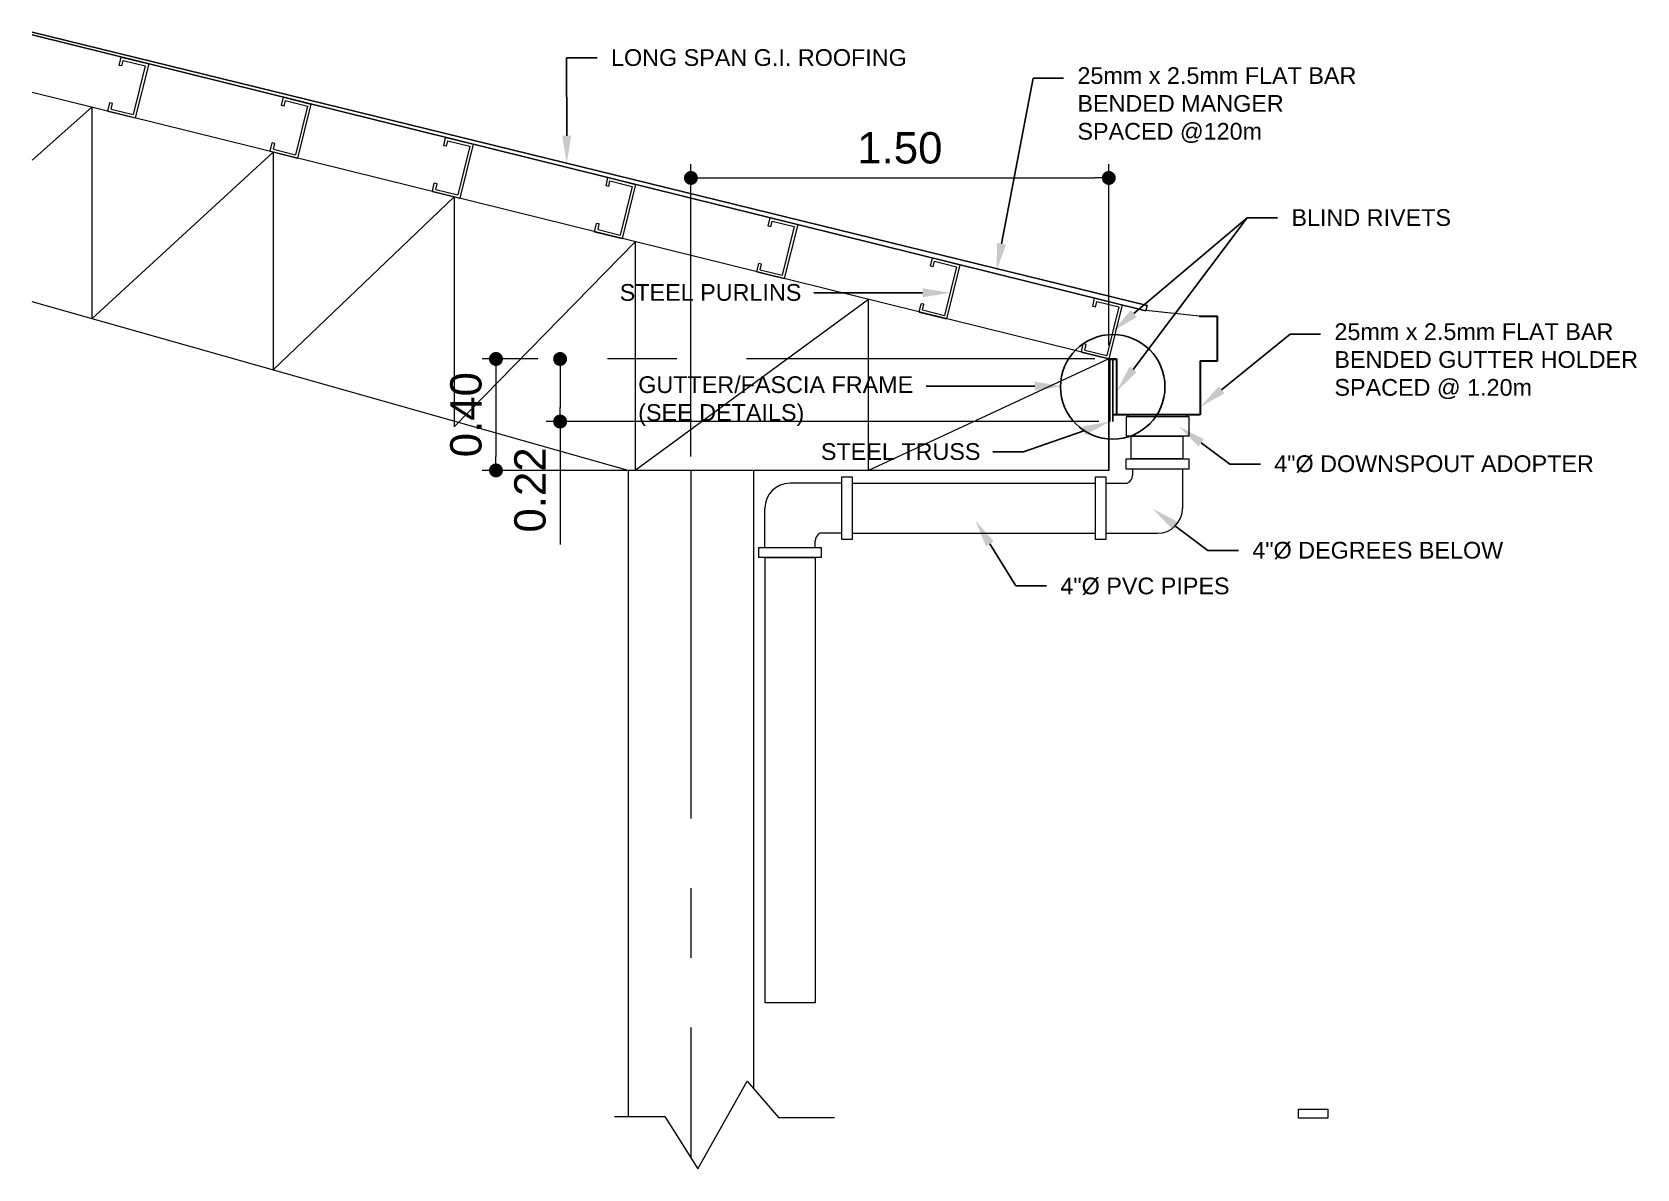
# Model space of a CAD drawing. Header units: metres. Extents: x -460 to 31334, y -1777 to 24987.
# Drawn here: x 249.13 to 254.89, y -772.47 to -768.39 of the extents above; entities that cross this region are included whole.
import ezdxf
from ezdxf import colors
from ezdxf.entities.mleader import LeaderData, LeaderLine
from ezdxf.math import Vec2, Vec3

# ---------------------------------------------------------------- set-up
doc = ezdxf.new("R2010")
doc.units = ezdxf.units.M
doc.header["$MEASUREMENT"] = 0
doc.linetypes.add('ACAD_ISO02W100', pattern=[15, 12, -3])
doc.linetypes.add('CENTER', pattern=[2, 1.25, -0.25, 0.25, -0.25])
doc.layers.get('Defpoints').update_dxf_attribs({"color": 2})
doc.layers.add('00000000', color=253, linetype='Continuous', lineweight=5, true_color=0x828282)
doc.layers.add('01 FURNITURE', color=8, linetype='Continuous')
doc.layers.add('GUTTER', color=2, linetype='Continuous')
for name, color, linetype, lineweight in [('A-CENTERLINE', 1, 'CENTER', 5), ('A-WINDOW', 2, 'Continuous', 15), ('DWNSPOUT', 3, 'Continuous', 5), ('PURLINS', 2, 'Continuous', 20), ('ROOF', 1, 'Continuous', 25), ('S-COLUMN', 5, 'Continuous', 25)]:
    doc.layers.add(name, color=color, linetype=linetype, lineweight=lineweight)
doc.styles.get("Standard").update_dxf_attribs({"font": 'arial.ttf'})
doc.dimstyles.new('EMS', dxfattribs={"dimtxt": 0.15, "dimasz": 0.05, "dimexe": 0.05, "dimexo": 0.05, "dimgap": 0.05, "dimtad": 1, "dimzin": 0, "dimdsep": 46, "dimtxsty": 'Standard', "dimblk": 'DOT', "dimcen": 0.07, "dimclrd": 1, "dimclre": 1, "dimclrt": 254, "dimadec": 0, "dimazin": 0, "dimtfac": 1, "dimtofl": 0, "dimtmove": 0, "dimatfit": 2, "dimldrblk": 'DOT', "dimfxl": 1, "dimtolj": 1, "dimtzin": 0, "dimlwd": 5, "dimlwe": 0, "dimarcsym": 1})

# ---------------------------------------------------------------- blocks, each defined once
blk = doc.blocks.new('PURLINS')
for p, q in [((0.0502, 0.2185), (-0.0481, 0.1941)), ((-0.0481, 0.1941), (0, 0)), ((0.0433, 0.2065), (-0.036, 0.1868)), ((-0.036, 0.1868), (0.0073, 0.0121)), ((0.0478, 0.1865), (0.0433, 0.2065)), ((0.0478, 0.1865), (0.0575, 0.1887)), ((0.0575, 0.1887), (0.0508, 0.2186)), ((0.0983, 0.0243), (0, 0)), ((0.0863, 0.0317), (0.0073, 0.0121)), ((0.0818, 0.052), (0.0915, 0.0542)), ((0.0863, 0.0317), (0.0818, 0.052)), ((0.0983, 0.0243), (0.0915, 0.0542))]:
    blk.add_line(p, q)
blk = doc.blocks.new('_Dot')
at = {"color": 0, "linetype": 'ByBlock', "lineweight": -2}
blk.add_line((-0.5, 0), (-1, 0), dxfattribs=at)
at = {"color": 0, "linetype": 'ByBlock', "const_width": 0.5}
blk.add_lwpolyline([(-0.25, 0, 1), (0.25, 0, 1)], format="xyb", close=True, dxfattribs=at)
blk = doc.blocks.new('*D471')
at = {"color": 1, "linetype": 'CENTER', "lineweight": 0, "transparency": 16777216}
blk.add_line((251.4971, -769.9147), (251.4971, -768.8649), dxfattribs=at)
at = {"color": 1, "linetype": 'ACAD_ISO02W100', "lineweight": 0, "transparency": 16777216}
blk.add_line((252.9971, -769.5147), (252.9971, -768.8649), dxfattribs=at)
at = {"color": 1, "lineweight": 5, "transparency": 16777216}
blk.add_line((251.5471, -768.9149), (252.9471, -768.9149), dxfattribs=at)
at = {"layer": 'Defpoints', "color": 0, "lineweight": 9, "transparency": 16777216}
for p in [(252.9971, -768.9149), (252.9971, -769.5647), (251.4971, -769.9647)]:
    blk.add_point(p, dxfattribs=at)
at = {"color": 1, "lineweight": 5, "transparency": 16777216, "xscale": 0.05, "yscale": 0.05, "zscale": 0.05, "rotation": 180}
blk.add_blockref('_Dot', (251.4971, -768.9149), dxfattribs=at)
at = {"color": 1, "lineweight": 5, "transparency": 16777216, "xscale": 0.05, "yscale": 0.05, "zscale": 0.05}
blk.add_blockref('_Dot', (252.9971, -768.9149), dxfattribs=at)
at = {"color": 254, "transparency": 16777216, "insert": (252.2471, -768.8075), "char_height": 0.15, "attachment_point": 5}
blk.add_mtext('\\A1;{\\H0.75x;1.50}', dxfattribs=at)
blk = doc.blocks.new('*D470')
at = {"color": 1, "linetype": 'CENTER', "lineweight": 0, "transparency": 16777216}
blk.add_line((252.9471, -769.5647), (250.7474, -769.5647), dxfattribs=at)
at = {"color": 1, "lineweight": 5, "transparency": 16777216}
blk.add_line((250.7974, -769.6147), (250.7974, -769.9147), dxfattribs=at)
at = {"color": 1, "linetype": 'ACAD_ISO02W100', "lineweight": 0, "transparency": 16777216}
blk.add_line((251.6721, -769.9647), (250.7474, -769.9647), dxfattribs=at)
at = {"layer": 'Defpoints', "color": 0, "lineweight": 9, "transparency": 16777216}
for p in [(252.9971, -769.5647), (250.7974, -769.9647), (251.7221, -769.9647)]:
    blk.add_point(p, dxfattribs=at)
at = {"color": 1, "lineweight": 5, "transparency": 16777216, "xscale": 0.05, "yscale": 0.05, "zscale": 0.05}
for p, rotation in [((250.7974, -769.5647), 90), ((250.7974, -769.9647), 270)]:
    blk.add_blockref('_Dot', p, dxfattribs=dict(at, rotation=rotation))
at = {"color": 254, "transparency": 16777216, "insert": (250.69, -769.7647), "char_height": 0.15, "attachment_point": 5, "rotation": 90}
blk.add_mtext('\\A1;{\\H0.75x;0.40}', dxfattribs=at)
blk = doc.blocks.new('*D472')
at = {"color": 1, "linetype": 'CENTER', "lineweight": 0, "transparency": 16777216}
blk.add_line((252.9471, -769.5647), (250.9776, -769.5647), dxfattribs=at)
at = {"color": 1, "lineweight": 5, "transparency": 16777216}
for p, q in [((251.0276, -769.6147), (251.0276, -769.7393)), ((251.0276, -769.7893), (251.0276, -770.2304))]:
    blk.add_line(p, q, dxfattribs=at)
at = {"color": 1, "linetype": 'ACAD_ISO02W100', "lineweight": 0, "transparency": 16777216}
blk.add_line((252.9611, -769.7893), (250.9776, -769.7893), dxfattribs=at)
at = {"layer": 'Defpoints', "color": 0, "lineweight": 9, "transparency": 16777216}
for p in [(252.9971, -769.5647), (251.0276, -769.7893), (253.0111, -769.7893)]:
    blk.add_point(p, dxfattribs=at)
at = {"color": 1, "lineweight": 5, "transparency": 16777216, "xscale": 0.05, "yscale": 0.05, "zscale": 0.05}
for p, rotation in [((251.0276, -769.5647), 90), ((251.0276, -769.7893), 270)]:
    blk.add_blockref('_Dot', p, dxfattribs=dict(at, rotation=rotation))
at = {"color": 254, "transparency": 16777216, "insert": (250.9201, -770.0348), "char_height": 0.15, "attachment_point": 5, "rotation": 90}
blk.add_mtext('\\A1;{\\H0.75x;0.22}', dxfattribs=at)

msp = doc.modelspace()

# ---------------------------------------------------------------- linework, layer by layer
at = {"color": 1}
msp.add_line((253.13439, -769.37318), (253.13022, -769.3916), dxfattribs=at)
at = {"layer": '00000000'}
for p, q in [((253.32185, -769.41105), (253.13033, -769.39112)), ((251.52142, -772.47191), (251.69917, -772.1565)), ((251.69917, -772.1565), (251.81134, -772.28749)), ((251.22336, -772.28341), (251.40406, -772.28341)), ((251.40406, -772.28341), (251.52142, -772.47191)), ((251.81134, -772.28749), (252.0129, -772.28749))]:
    msp.add_line(p, q, dxfattribs=at)
at = {"layer": '01 FURNITURE', "lineweight": 5}
for p, q in [((252.99714, -769.56469), (249.13225, -768.60767)), ((249.34714, -768.66088), (249.34714, -769.41999)), ((249.99714, -768.82183), (249.34714, -769.41999)), ((249.99714, -768.82183), (249.99714, -769.60392)), ((250.64714, -768.98278), (249.99714, -769.60392)), ((250.64714, -768.98278), (250.64714, -769.80799)), ((251.29714, -769.14374), (250.64714, -769.80799)), ((251.29714, -769.14374), (251.29714, -769.96469)), ((251.27214, -769.96469), (249.13225, -769.35919)), ((252.13464, -769.35112), (251.29714, -769.96469)), ((252.13464, -769.96469), (252.13464, -769.35112)), ((252.99714, -769.56469), (252.13464, -769.96469)), ((252.99714, -769.96469), (251.27214, -769.96469))]:
    msp.add_line(p, q, dxfattribs=at)
at = {"layer": '01 FURNITURE'}
for p, q in [((249.34714, -768.66088), (249.13225, -768.85104)), ((252.99714, -769.56469), (252.99714, -769.96469)), ((253.06553, -769.76469), (253.06553, -769.77131)), ((253.27799, -769.76469), (253.27799, -769.77131))]:
    msp.add_line(p, q, dxfattribs=at)
msp.add_circle((253.01114, -769.66469), 0.18765, dxfattribs=at)
at = {"layer": 'A-CENTERLINE', "lineweight": 5}
msp.add_line((251.49714, -769.96469), (251.49714, -772.43292), dxfattribs=at)
at = {"layer": 'DWNSPOUT', "lineweight": 20}
for p, q in [((253.08201, -769.96014), (253.08201, -769.9823)), ((253.26201, -769.96014), (253.26201, -770.10049)), ((252.03897, -770.01049), (251.8529, -770.01049)), ((252.07545, -770.01049), (252.94946, -770.01049)), ((252.98593, -770.01049), (253.06353, -770.01049)), ((251.7629, -770.24085), (251.7629, -770.10049)), ((251.9429, -770.24085), (251.9429, -770.21869)), ((252.03897, -770.19049), (251.96138, -770.19049)), ((252.07545, -770.19049), (252.94946, -770.19049)), ((252.98593, -770.19049), (253.17201, -770.19049))]:
    msp.add_line(p, q, dxfattribs=at)
for points in [[(253.06013, -769.77131), (253.28442, -769.77131), (253.28442, -769.84196), (253.06013, -769.84196)], [(253.07786, -769.84196), (253.26305, -769.84196), (253.26305, -769.92366), (253.07786, -769.92366)], [(253.0598, -769.92366), (253.28422, -769.92366), (253.28422, -769.96014), (253.0598, -769.96014)], [(252.03897, -770.2127), (252.03897, -769.98828), (252.07545, -769.98828), (252.07545, -770.2127)], [(252.98593, -769.98828), (252.98593, -770.2127), (252.94946, -770.2127), (252.94946, -769.98828)], [(251.96511, -770.27732), (251.74069, -770.27732), (251.74069, -770.24085), (251.96511, -770.24085)], [(251.76314, -770.27732), (251.94266, -770.27732), (251.94266, -771.87603), (251.76314, -771.87603)], [(253.67865, -772.25721), (253.78324, -772.25721), (253.78324, -772.29015), (253.67865, -772.29015)]]:
    msp.add_lwpolyline(points, close=True, dxfattribs=at)
for centre, radius, start, end in [((253.0511, -769.98219), 0.03091, 293.710835, 0.192168), ((251.8529, -770.10049), 0.09, 90, 180), ((253.17201, -770.10049), 0.09, 270, 0), ((251.97381, -770.2188), 0.03091, 113.710835, 180.192168)]:
    msp.add_arc(centre, radius, start, end, dxfattribs=at)
at = {"layer": 'GUTTER'}
for p, q in [((253.38762, -769.41105), (253.32185, -769.41105)), ((253.38762, -769.41205), (253.32185, -769.41205)), ((253.38662, -769.5728), (253.38662, -769.41105)), ((253.38762, -769.5728), (253.38762, -769.41105)), ((252.99714, -769.56469), (253.02514, -769.56469)), ((252.99714, -769.56669), (253.02514, -769.56669)), ((253.00114, -769.56469), (253.00114, -769.78928)), ((253.01114, -769.56469), (253.01114, -769.78928)), ((253.02514, -769.56469), (253.02514, -769.76469)), ((253.02614, -769.56469), (253.02614, -769.76469)), ((253.32514, -769.5718), (253.32514, -769.76469)), ((253.32514, -769.5718), (253.38762, -769.5718)), ((253.32514, -769.5728), (253.38762, -769.5728)), ((253.32614, -769.5718), (253.32614, -769.76469)), ((253.01114, -769.76369), (253.32536, -769.76369)), ((253.01114, -769.76469), (253.32536, -769.76469))]:
    msp.add_line(p, q, dxfattribs=at)
at = {"layer": 'PURLINS'}
for p, q in [((249.55075, -768.50526), (249.50268, -768.69939)), ((250.13316, -768.64947), (250.08509, -768.84361)), ((251.29798, -768.9379), (251.24991, -769.13204)), ((251.88039, -769.08212), (251.83232, -769.27626))]:
    msp.add_line(p, q, dxfattribs=at)
at = {"layer": 'ROOF'}
for p, q in [((253.13439, -769.37318), (249.13225, -768.39133)), ((253.13022, -769.3916), (249.13225, -768.40163))]:
    msp.add_line(p, q, dxfattribs=at)
at = {"layer": 'S-COLUMN', "lineweight": 5}
for p, q in [((251.27214, -769.96469), (251.27214, -772.28341)), ((251.72214, -769.96469), (251.72214, -772.18333))]:
    msp.add_line(p, q, dxfattribs=at)

# ---------------------------------------------------------------- block references
at = {"layer": 'PURLINS', "xscale": -1}
for p in [(249.50268, -768.69939), (250.08509, -768.84361), (250.6675, -768.98783), (251.24991, -769.13204), (251.83232, -769.27626), (252.41473, -769.42047), (252.99714, -769.56469)]:
    msp.add_blockref('PURLINS', p, dxfattribs=at)

# ---------------------------------------------------------------- dimensions: what is measured, and where the dimension line sits
dim = msp.add_linear_dim(base=(252.99714, -768.9149), p1=(251.49714, -769.96469), p2=(252.99714, -769.56469), text='{\\H0.75x;<>}', dimstyle='EMS')
dim.commit()
dim.dimension.update_dxf_attribs({"geometry": '*D471', "text_midpoint": (252.24714, -768.80746)})
dim = msp.add_linear_dim(base=(250.79744, -769.96469), p1=(252.99714, -769.56469), p2=(251.72214, -769.96469), angle=90, text='{\\H0.75x;<>}', dimstyle='EMS')
dim.commit()
dim.dimension.update_dxf_attribs({"geometry": '*D470', "text_midpoint": (250.69, -769.76469)})
dim = msp.add_linear_dim(base=(251.02756, -769.78928), p1=(252.99714, -769.56469), p2=(253.01114, -769.78928), angle=90, text='{\\H0.75x;<>}', dimstyle='EMS')
dim.commit()
dim.dimension.update_dxf_attribs({"geometry": '*D472', "text_midpoint": (251.02756, -770.03482), "dimtype": 160})

# ---------------------------------------------------------------- leaders
at = {"layer": 'A-WINDOW', "color": 3, "lineweight": 0}
ml = msp.add_multileader_mtext('Standard', dxfattribs=at)
ml.set_content('LONG SPAN G.I. ROOFING ', color=3)
ml.set_leader_properties()
ml.build(insert=Vec2(0, 0))
ml.multileader.update_dxf_attribs({"dogleg_length": 0.10995, "arrow_head_size": 0.09896})
ctx = ml.context
ctx.base_point, ctx.char_height, ctx.arrow_head_size, ctx.landing_gap_size, ctx.plane_origin = Vec3(251.16084, -768.48335), 0.06, 0.09896, 0.04948, Vec3(251.05587, -768.58675)
notes = []
notes.append((ctx, [(0, (1, 1, 0), (251.05089, -768.48335), (1, 0), 0.10995, [(0, [(251.05145, -768.86216)], 0, [])])]))
ctx.mtext.insert, ctx.mtext.flow_direction = Vec3(251.21032, -768.45272), 5
ml = msp.add_multileader_mtext('Standard', dxfattribs=at)
ml.set_content('25mm x 2.5mm FLAT BAR \\PBENDED MANGER \\PSPACED @120m', color=3)
ml.set_leader_properties()
ml.build(insert=Vec2(0, 0))
ml.multileader.update_dxf_attribs({"dogleg_length": 0.10995, "arrow_head_size": 0.09896})
ctx = ml.context
ctx.base_point, ctx.char_height, ctx.arrow_head_size, ctx.landing_gap_size, ctx.plane_origin = Vec3(252.83503, -768.55619), 0.06, 0.09896, 0.04948, Vec3(252.59827, -768.97306)
notes.append((ctx, [(0, (1, 1, 0), (252.72508, -768.55619), (1, 0), 0.10995, [(0, [(252.59385, -769.24848)], 0, [])])]))
ctx.mtext.insert, ctx.mtext.flow_direction = Vec3(252.88451, -768.51734), 5
ml = msp.add_multileader_mtext('Standard', dxfattribs=at)
ml.set_content('BLIND RIVETS', color=3)
ml.set_leader_properties()
ml.build(insert=Vec2(0, 0))
ml.multileader.update_dxf_attribs({"dogleg_length": 0.10995, "arrow_head_size": 0.09896})
ctx = ml.context
ctx.base_point, ctx.char_height, ctx.arrow_head_size, ctx.landing_gap_size, ctx.plane_origin = Vec3(253.60323, -769.05798), 0.06, 0.09896, 0.04948, Vec3(253.54352, -769.37829)
notes.append((ctx, [(0, (1, 1, 0), (253.49328, -769.05798), (1, 0), 0.10995, [(0, [(253.01114, -769.46553)], 0, [])])]))
ctx.mtext.insert, ctx.mtext.flow_direction = Vec3(253.65271, -769.02693), 5
ml = msp.add_multileader_mtext('Standard', dxfattribs=at)
ml.set_content(' ', color=3)
ml.set_leader_properties()
ml.build(insert=Vec2(0, 0))
ml.multileader.update_dxf_attribs({"dogleg_length": 0.10995, "arrow_head_size": 0.09896})
ctx = ml.context
ctx.base_point, ctx.char_height, ctx.arrow_head_size, ctx.landing_gap_size, ctx.plane_origin = Vec3(253.60323, -769.05798), 0.07, 0.09896, 0.04948, Vec3(253.53364, -769.2961)
notes.append((ctx, [(0, (1, 1, 0), (253.49328, -769.05798), (1, 0), 0.10995, [(0, [(253.02514, -769.68104)], 0, [])])]))
ctx.mtext.insert, ctx.mtext.flow_direction = Vec3(253.65271, -769.02298), 5
ml = msp.add_multileader_mtext('Standard', dxfattribs=at)
ml.set_content('STEEL PURLINS', color=3)
ml.set_leader_properties()
ml.build(insert=Vec2(0, 0))
ml.multileader.update_dxf_attribs({"dogleg_length": 0.10995, "arrow_head_size": 0.09896})
ctx = ml.context
ctx.base_point, ctx.char_height, ctx.arrow_head_size, ctx.landing_gap_size, ctx.plane_origin = Vec3(251.19554, -769.32682), 0.06, 0.09896, 0.04948, Vec3(252.95989, -769.23998)
notes.append((ctx, [(1, (1, 1, 0), (252.04845, -769.32682), (-1, 0), 0.10995, [(0, [(252.42752, -769.32723)], 0, [])])]))
ctx.mtext.insert, ctx.mtext.flow_direction = Vec3(251.24158, -769.29577), 5
ml = msp.add_multileader_mtext('Standard', dxfattribs=at)
ml.set_content('25mm x 2.5mm FLAT BAR \\PBENDED GUTTER HOLDER \\PSPACED @ 1.20m', color=3)
ml.set_leader_properties()
ml.build(insert=Vec2(0, 0))
ml.multileader.update_dxf_attribs({"dogleg_length": 0.10995, "arrow_head_size": 0.09896})
ctx = ml.context
ctx.base_point, ctx.char_height, ctx.arrow_head_size, ctx.landing_gap_size, ctx.plane_origin = Vec3(253.75753, -769.47545), 0.06, 0.09896, 0.04948, Vec3(253.87738, -769.64707)
notes.append((ctx, [(0, (1, 1, 0), (253.64758, -769.47545), (1, 0), 0.10995, [(0, [(253.32514, -769.73757)], 0, [])])]))
ctx.mtext.insert, ctx.mtext.flow_direction = Vec3(253.80701, -769.4366), 5
ml = msp.add_multileader_mtext('Standard', dxfattribs=at)
ml.set_content('GUTTER/FASCIA FRAME \\P(SEE DETAILS)', color=3)
ml.set_leader_properties()
ml.build(insert=Vec2(0, 0))
ml.multileader.update_dxf_attribs({"dogleg_length": 0.10995, "arrow_head_size": 0.09896})
ctx = ml.context
ctx.base_point, ctx.char_height, ctx.arrow_head_size, ctx.landing_gap_size, ctx.plane_origin = Vec3(251.26371, -769.66198), 0.06, 0.09896, 0.04948, Vec3(253.36236, -769.57514)
notes.append((ctx, [(1, (1, 1, 0), (252.45092, -769.66198), (-1, 0), 0.10995, [(0, [(252.82999, -769.66239)], 0, [])])]))
ctx.mtext.insert, ctx.mtext.flow_direction = Vec3(251.30798, -769.62684), 5
ml = msp.add_multileader_mtext('Standard', dxfattribs=at)
ml.set_content('STEEL TRUSS', color=3)
ml.set_leader_properties()
ml.build(insert=Vec2(0, 0))
ml.multileader.update_dxf_attribs({"dogleg_length": 0.10995, "arrow_head_size": 0.09896})
ctx = ml.context
ctx.base_point, ctx.char_height, ctx.arrow_head_size, ctx.landing_gap_size, ctx.plane_origin = Vec3(251.91723, -769.89804), 0.06, 0.09896, 0.04948, Vec3(253.53352, -769.70203)
notes.append((ctx, [(1, (1, 1, 0), (252.6909, -769.89804), (-1, 0), 0.10995, [(0, [(253.00114, -769.78928)], 0, [])])]))
ctx.mtext.insert, ctx.mtext.flow_direction = Vec3(251.96366, -769.86699), 5
ml = msp.add_multileader_mtext('Standard', dxfattribs=at)
ml.set_content('4"%%C DOWNSPOUT ADOPTER', color=3)
ml.set_leader_properties()
ml.build(insert=Vec2(0, 0))
ml.multileader.update_dxf_attribs({"dogleg_length": 0.10995, "arrow_head_size": 0.09896})
ctx = ml.context
ctx.base_point, ctx.char_height, ctx.arrow_head_size, ctx.landing_gap_size, ctx.plane_origin = Vec3(253.54139, -769.9417), 0.06, 0.09896, 0.04948, Vec3(253.78135, -769.71958)
notes.append((ctx, [(0, (1, 1, 0), (253.43144, -769.9417), (1, 0), 0.10995, [(0, [(253.24897, -769.80682)], 0, [])])]))
ctx.mtext.insert, ctx.mtext.flow_direction = Vec3(253.59087, -769.91052), 5
ml = msp.add_multileader_mtext('Standard', dxfattribs=at)
ml.set_content('4"%%C DEGREES BELOW', color=3)
ml.set_leader_properties()
ml.build(insert=Vec2(0, 0))
ml.multileader.update_dxf_attribs({"dogleg_length": 0.10995, "arrow_head_size": 0.09896})
ctx = ml.context
ctx.base_point, ctx.char_height, ctx.arrow_head_size, ctx.landing_gap_size, ctx.plane_origin = Vec3(253.46274, -770.25234), 0.06, 0.09896, 0.04948, Vec3(253.68702, -770.01475)
notes.append((ctx, [(0, (1, 1, 0), (253.35279, -770.25234), (1, 0), 0.10995, [(0, [(253.15465, -770.102)], 0, [])])]))
ctx.mtext.insert, ctx.mtext.flow_direction = Vec3(253.51222, -770.22116), 5
ml = msp.add_multileader_mtext('Standard', dxfattribs=at)
ml.set_content('4"%%C PVC PIPES ', color=3)
ml.set_leader_properties()
ml.build(insert=Vec2(0, 0))
ml.multileader.update_dxf_attribs({"dogleg_length": 0.10995, "arrow_head_size": 0.09896})
ctx = ml.context
ctx.base_point, ctx.char_height, ctx.arrow_head_size, ctx.landing_gap_size, ctx.plane_origin = Vec3(252.7738, -770.37935), 0.06, 0.09896, 0.04948, Vec3(253.00306, -770.1021)
notes.append((ctx, [(0, (1, 1, 0), (252.66385, -770.37935), (1, 0), 0.10995, [(0, [(252.51793, -770.14401)], 0, [])])]))
ctx.mtext.insert, ctx.mtext.flow_direction = Vec3(252.82328, -770.34935), 5
for ctx, leaders in notes:
    for number, flags, end, landing, length, lines in leaders:
        leader = LeaderData()
        leader.index, (leader.has_last_leader_line, leader.has_dogleg_vector, leader.attachment_direction) = number, flags
        leader.last_leader_point, leader.dogleg_vector, leader.dogleg_length = Vec3(end), Vec3(landing), length
        for number, points, colour, breaks in lines:
            line = LeaderLine()
            line.index, line.vertices, line.color, line.breaks = number, Vec3.list(points), colors.encode_raw_color(colour), breaks
            leader.lines.append(line)
        ctx.leaders.append(leader)

doc.saveas('drawing.dxf')
